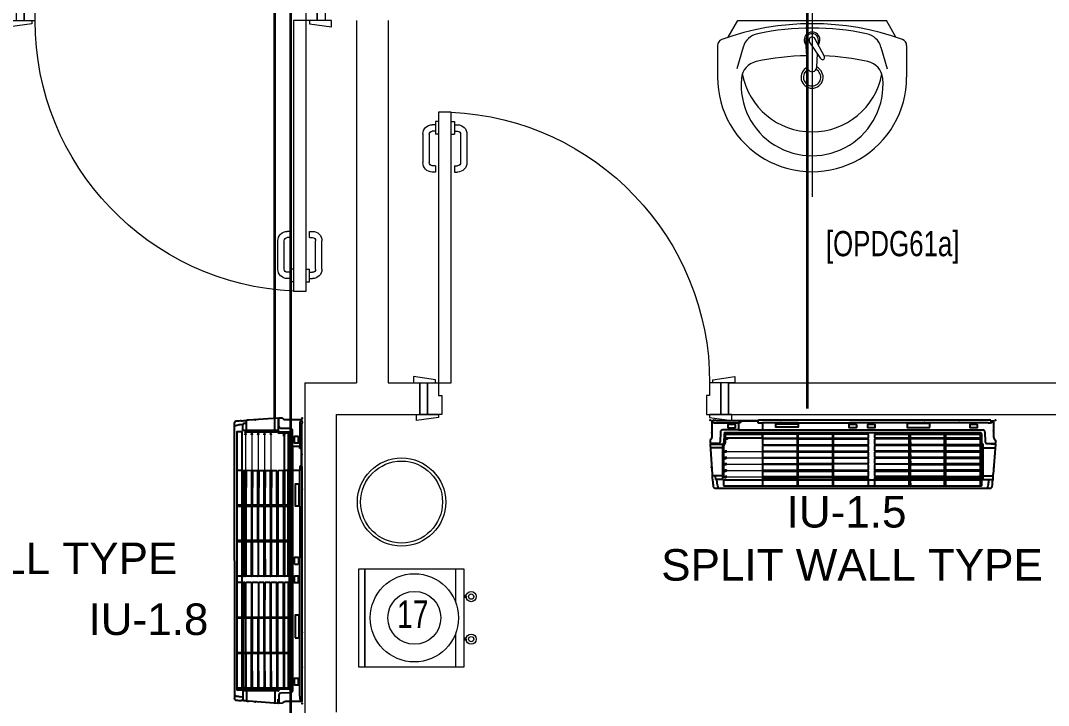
# Model space of a CAD drawing. Header units: millimetres. Extents: x -160614 to 59925, y -157025 to 0.
# Drawn here: x -134996 to -131735, y -101387 to -99213 of the extents above; entities that cross this region are included whole.
import ezdxf

# ---------------------------------------------------------------- set-up
doc = ezdxf.new("R2010")
doc.units = ezdxf.units.MM
doc.header["$LTSCALE"] = 8
for name, color, linetype, lineweight in [('72_EGR_BASE_TEXT', 9, 'Continuous', 5), ('72_EGR_EQP_TAG', 9, 'Continuous', 5), ('LOADING', 9, 'Continuous', 5), ('SANIT', 9, 'Continuous', 5), ('Walls', 9, 'Continuous', 5), ('Wooden Joinery', 9, 'Continuous', 5)]:
    doc.layers.add(name, color=color, linetype=linetype, lineweight=lineweight)
for name, color, linetype in [('A-Wall-cmu-patt', 9, 'Continuous'), ('DVM_INDOOR', 9, 'Continuous'), ('DVM_UNIT_BP', 9, 'Continuous'), ('DVM_UNIT_DP', 9, 'Continuous'), ('DVM_UNIT_LP', 9, 'Continuous'), ('REF', 42, 'Continuous')]:
    doc.layers.add(name, color=color, linetype=linetype)
doc.styles.add('ARIAL', font='arial.ttf')
doc.styles.add('X3G_ENTITY_257CF9', font='swisscl.ttf', dxfattribs={"height": 200})
doc.styles.add('X3G_ENTITY_257CFD', font='swisscl.ttf', dxfattribs={"height": 200})

# ---------------------------------------------------------------- blocks, each defined once
blk = doc.blocks.new('A$C72370EFE')
at = {"layer": 'Wooden Joinery'}
for p, q in [((-0.01, -0.03), (-0.01, -0.07)), ((0, -0.03), (-0.01, -0.03)), ((0.04, -0.03), (0.05, -0.03)), ((0.05, -0.03), (0.05, -0.07)), ((-0.01, -0.04), (-0.02, -0.04)), ((-0.01, -0.06), (-0.02, -0.06)), ((0.05, -0.04), (0.06, -0.04)), ((0.05, -0.06), (0.06, -0.06)), ((-0.05, -0.07), (-0.05, -0.16)), ((-0.03, -0.07), (-0.03, -0.16)), ((0, -0.07), (-0.01, -0.07)), ((0.04, -0.07), (0.05, -0.07)), ((0.07, -0.07), (0.07, -0.16)), ((0.09, -0.07), (0.09, -0.16)), ((-0.01, -0.17), (-0.02, -0.17)), ((-0.01, -0.19), (-0.02, -0.19)), ((-0.01, -0.17), (-0.01, -0.19)), ((0.05, -0.17), (0.06, -0.17)), ((0.05, -0.17), (0.05, -0.19)), ((0.05, -0.19), (0.06, -0.19))]:
    blk.add_line(p, q, dxfattribs=at)
for centre, radius, start, end in [((-0.02, -0.07), 0.03, 90, 180), ((-0.02, -0.07), 0.01, 90, 180), ((0.06, -0.07), 0.03, 0, 90), ((0.06, -0.07), 0.01, 0, 90), ((-0.02, -0.16), 0.03, 180, 270), ((-0.02, -0.16), 0.01, 180, 270), ((0.06, -0.16), 0.01, 270, 0), ((0.06, -0.16), 0.03, 270, 0)]:
    blk.add_arc(centre, radius, start, end, dxfattribs=at)
blk = doc.blocks.new('A$C5DAD61B4')
at = {"layer": 'Wooden Joinery'}
for points in [[(80, 959.1), (80, 969.1), (10, 979.1), (10, 959.1)], [(940, 959.1), (940, 969.1), (1010, 979.1), (1010, 959.1)], [(70, 859.1), (70, 849.1), (0, 839.1), (0, 859.1)], [(120, 859.1), (120, 0), (80, 0), (80, 859.1)], [(950, 859.1), (950, 849.1), (1020, 839.1), (1020, 859.1)]]:
    blk.add_lwpolyline(points, close=True, dxfattribs=at)
for points in [[(45, 859.1), (45, 959.1), (20, 959.1), (20, 859.1), (45, 859.1)], [(45, 859.1), (80, 859.1), (80, 899.1), (90, 899.1), (90, 959.1), (45, 959.1), (45, 859.1)], [(975, 859.1), (940, 859.1), (940, 899.1), (930, 899.1), (930, 959.1), (975, 959.1), (975, 859.1)], [(975, 859.1), (975, 959.1), (1000, 959.1), (1000, 859.1), (975, 859.1)]]:
    blk.add_lwpolyline(points, dxfattribs=at)
blk.add_arc((80, 859.1), 860, 272.666, 0, dxfattribs=at)
at = {"layer": 'Wooden Joinery', "xscale": 999.9999999998854, "yscale": 999.9999999998854, "zscale": 999.9999999998854, "rotation": 180}
blk.add_blockref('A$C72370EFE', (120, 0), dxfattribs=at)
blk = doc.blocks.new('lav-manta 60')
at = {"layer": 'SANIT'}
for p, q in [((0, 0.04), (0, -0.56)), ((-0.2658, -0.0529), (-0.2358, 0)), ((-0.2358, 0), (0.2358, 0)), ((0.2658, -0.0529), (0.2358, 0)), ((-0.015, -0.1473), (-0.0199, -0.064)), ((0.0389, -0.1142), (0.0087, -0.0575)), ((0.0191, -0.077), (0.0199, -0.064)), ((-0.3, -0.0789), (-0.3, -0.18)), ((-0.2185, -0.0841), (-0.2383, -0.1537)), ((0.0274, -0.121), (-0.0078, -0.0673)), ((0.2185, -0.0841), (0.2383, -0.1537)), ((0.3, -0.0789), (0.3, -0.18)), ((0.015, -0.1473), (0.0174, -0.1057))]:
    blk.add_line(p, q, dxfattribs=at)
for centre, radius, start, end in [((0, -0.8557), 0.8457, 70.1771, 109.8229), ((0, -0.8696), 0.8457, 78.1914, 101.8086), ((-0.28, -0.0789), 0.02, 109.8229, 180), ((-0.1608, -0.1006), 0.06, 101.8086, 164.0794), ((0, -0.0617), 0.025, 320.7474, 220.368), ((0, -0.0617), 0.02, 353.2671, 186.682), ((0, -0.0617), 0.00966, 25.4127, 215.9577), ((0.1608, -0.1006), 0.06, 15.9206, 78.1914), ((0.28, -0.0789), 0.02, 0, 70.1771), ((-0.1645, -0.189), 0.06, 102.0883, 174.8142), ((0, -0.9572), 0.8457, 91.1572, 102.0883), ((0, -0.9572), 0.8457, 88.5486, 88.844), ((0.0332, -0.1176), 0.00666, 210.6852, 30.6852), ((0, -0.9572), 0.8457, 77.9117, 87.4274), ((0.1645, -0.189), 0.06, 5.1858, 77.9117), ((0, -0.18), 0.035, 115.3106, 64.6894), ((0, -0.18), 0.0275, 117.1496, 62.8504), ((0, -0.1473), 0.015, 180, 0), ((0, -0.18), 0.3, 180, 0), ((0, -0.2039), 0.2252, 174.8142, 5.1858), ((0, -0.1282), 0.2252, 190.6097, 349.3903)]:
    blk.add_arc(centre, radius, start, end, dxfattribs=at)
blk = doc.blocks.new('WATER DISPENSER1')
at = {"layer": 'LOADING'}
for p, q in [((39.296, -0.3448), (39.1904, -0.3448)), ((39.5004, -0.3448), (39.3949, -0.3448))]:
    blk.add_line(p, q, dxfattribs=at)
blk.add_lwpolyline([(39.5004, -0.6333), (39.5004, -0.3183), (39.1904, -0.3183), (39.1904, -0.6333), (39.5004, -0.6333)], dxfattribs=at)
for points in [[(39.2749, -0.3183), (39.278, -0.3183), (39.278, -0.3118), (39.2749, -0.3118)], [(39.281, -0.3183), (39.278, -0.3183), (39.278, -0.3118), (39.281, -0.3118)], [(39.4098, -0.3183), (39.4129, -0.3183), (39.4129, -0.3118), (39.4098, -0.3118)], [(39.416, -0.3183), (39.4129, -0.3183), (39.4129, -0.3118), (39.416, -0.3118)], [(39.5004, -0.6333), (39.1904, -0.6333), (39.1904, -0.6529), (39.5004, -0.6529)]]:
    blk.add_lwpolyline(points, close=True, dxfattribs=at)
for centre, radius in [((39.278, -0.2956), 0.0161), ((39.278, -0.2956), 0.00834), ((39.4129, -0.2956), 0.0161), ((39.4129, -0.2956), 0.00834), ((39.3454, -0.4758), 0.14), ((39.3454, -0.4758), 0.084)]:
    blk.add_circle(centre, radius, dxfattribs=at)
blk = doc.blocks.new('WM00001-P')
at = {"layer": 'LOADING'}
for radius in [0.14, 0.13]:
    blk.add_circle((0, 0), radius, dxfattribs=at)
blk = doc.blocks.new('GF1')
at = {"layer": 'Walls', "color": 9}
for p, q in [((-133929.4, -99212.6), (-133929.4, -100362.6)), ((-133829.4, -99212.6), (-133829.4, -100362.6)), ((-134094, -100362.6), (-133929.4, -100362.6)), ((-134094, -100362.6), (-134094, -102171.4, 0)), ((-133829.4, -100362.6), (-133729.4, -100362.6)), ((-133729.4, -100362.6), (-133729.4, -100462.6)), ((-132749.4, -100362.6), (-130839.4, -100362.6)), ((-132749.4, -100362.6), (-132749.4, -100462.6)), ((-133994, -100462.6), (-133729.4, -100462.6)), ((-133994, -100462.6, 0), (-133994, -101407.9, 0)), ((-132749.4, -100462.6), (-130839.4, -100462.6))]:
    blk.add_line(p, q, dxfattribs=at)
at = {"layer": 'LOADING', "color": 9, "extrusion": (2.24019e-05, 2.24684e-18, -1), "xscale": -1000, "yscale": 1000, "zscale": 1000}
blk.add_blockref('WM00001-P', (133786.9, -100741, -3), dxfattribs=at)
at = {"layer": 'LOADING', "color": 9, "xscale": 1000, "yscale": 1000, "zscale": 1000, "rotation": 269.9999999999999}
blk.add_blockref('WATER DISPENSER1', (-133270.4, -61763.1, 0), dxfattribs=at)
at = {"layer": 'SANIT', "color": 9, "xscale": 1000.000000000223, "yscale": 1000.000000000223, "zscale": 1000.000000000223, "rotation": 359.9999995639858}
blk.add_blockref('lav-manta 60', (-132484.4, -99212.6), dxfattribs=at)
at = {"layer": 'Wooden Joinery', "color": 9, "xscale": -1}
blk.add_blockref('A$C5DAD61B4', (-134009.4, -100071.7), dxfattribs=at)
at = {"layer": 'Wooden Joinery', "color": 9, "xscale": -1, "rotation": 180}
blk.add_blockref('A$C5DAD61B4', (-133749.4, -99503.5), dxfattribs=at)
at = {"layer": '72_EGR_BASE_TEXT', "color": 9, "insert": (-132228.7, -99880.6), "char_height": 80, "attachment_point": 2, "style": 'X3G_ENTITY_257CF9'}
blk.add_mtext('[OPDG61a]', dxfattribs=at)
at = {"layer": '72_EGR_EQP_TAG', "color": 9, "insert": (-133751.3, -101052.9, 0), "char_height": 87.47, "attachment_point": 2, "style": 'X3G_ENTITY_257CFD'}
blk.add_mtext('17', dxfattribs=at)
blk = doc.blocks.new('mmmm')
at = {"layer": 'DVM_INDOOR', "color": 0}
for p, q in [((118.9199, -9.2661), (118.9184, -9.2661)), ((118.9184, -9.2661), (118.9184, -9.938)), ((118.9199, -9.2661), (118.9254, -9.266)), ((118.9258, -9.2739), (118.9256, -9.2679)), ((118.976, -9.253), (118.9859, -9.2529)), ((118.9859, -9.2529), (118.9859, -9.2549)), ((118.9859, -9.2549), (118.9879, -9.2548)), ((118.9859, -9.2775), (118.9859, -9.2549)), ((118.9859, -9.2648), (118.9879, -9.2648)), ((118.9879, -9.2529), (119.0741, -9.259)), ((118.9879, -9.2548), (118.9879, -9.2529)), ((118.9879, -9.2548), (118.9879, -9.2648)), ((118.9979, -9.2891), (118.9979, -9.2551)), ((119.0795, -9.289), (119.0797, -9.2602)), ((119.09, -9.2892), (119.0901, -9.2615)), ((119.115, -10.0634), (119.1149, -9.2675)), ((118.9258, -9.2739), (118.9258, -9.6742)), ((118.9464, -9.9264), (118.9464, -9.2895)), ((118.9527, -9.283), (118.9809, -9.2825)), ((118.9554, -9.2944), (118.9554, -10.0365)), ((118.9564, -9.2934), (118.9844, -9.2931)), ((118.9589, -9.3963), (118.9589, -9.2975)), ((118.9596, -9.2968), (118.9695, -9.2969)), ((118.9698, -9.2975), (118.9701, -9.3962)), ((118.9724, -9.3963), (118.9724, -9.2975)), ((118.9731, -9.2968), (118.9889, -9.2969)), ((118.9879, -9.2891), (119.09, -9.2892)), ((118.9892, -9.2891), (118.9895, -9.3961)), ((118.9893, -9.2923), (118.9925, -9.2923)), ((118.9919, -9.3963), (118.9919, -9.2975)), ((119.0073, -9.2923), (118.9924, -9.2923)), ((118.9926, -9.2968), (119.0073, -9.2969)), ((119.0077, -9.2975), (119.008, -9.3961)), ((119.008, -9.293), (119.0079, -9.2969)), ((119.0083, -9.301), (119.0098, -9.301)), ((119.0102, -9.293), (119.0102, -9.2961)), ((119.0102, -9.3963), (119.0102, -9.2975)), ((119.0255, -9.2923), (119.0107, -9.2923)), ((119.0109, -9.2968), (119.0256, -9.2969)), ((119.026, -9.2975), (119.0263, -9.3962)), ((119.0262, -9.293), (119.0262, -9.2969)), ((119.0265, -9.301), (119.0284, -9.301)), ((119.0287, -9.3963), (119.0287, -9.2975)), ((119.0288, -9.293), (119.0288, -9.2961)), ((119.0293, -9.2969), (119.0439, -9.2969)), ((119.044, -9.2923), (119.0294, -9.2923)), ((119.0445, -9.2975), (119.0446, -9.3962)), ((119.0446, -9.293), (119.0446, -9.2969)), ((119.045, -9.301), (119.0465, -9.301)), ((119.0469, -9.293), (119.0469, -9.2961)), ((119.047, -9.3963), (119.0471, -9.2971)), ((119.0624, -9.2923), (119.0474, -9.2923)), ((119.0476, -9.2968), (119.0621, -9.2968)), ((119.0628, -9.2975), (119.063, -9.3963)), ((119.0631, -9.293), (119.0631, -9.2969)), ((119.0634, -9.301), (119.065, -9.301)), ((119.0653, -9.293), (119.0653, -9.2961)), ((119.0657, -9.2975), (119.0654, -9.3962)), ((119.066, -9.2968), (119.0808, -9.2969)), ((119.0807, -9.2923), (119.0661, -9.2923)), ((119.0813, -9.3962), (119.0814, -9.2973)), ((119.0814, -9.293), (119.0814, -9.2969)), ((119.0817, -9.301), (119.0833, -9.301)), ((119.0836, -9.2975), (119.0834, -9.2993)), ((119.0838, -9.293), (119.0895, -9.293)), ((119.0838, -9.2961), (119.0838, -9.293)), ((119.0838, -9.2971), (119.0838, -9.2961)), ((119.0895, -9.2961), (119.0838, -9.2961)), ((119.0838, -9.3963), (119.0839, -9.297)), ((119.0843, -9.2968), (119.0886, -9.2968)), ((119.0894, -9.2975), (119.0894, -9.2892)), ((119.0894, -9.2975), (119.0895, -9.3962)), ((119.0925, -9.2969), (119.1069, -9.2969)), ((119.1145, -9.2751), (119.1107, -9.2751)), ((118.9589, -9.4983), (118.9589, -9.4003)), ((118.9596, -9.3969), (118.9694, -9.3969)), ((118.9694, -9.3998), (118.9596, -9.3998)), ((118.9701, -9.4005), (118.9701, -9.4982)), ((118.9724, -9.4005), (118.9724, -9.4982)), ((118.9731, -9.3969), (118.9888, -9.3968)), ((118.9888, -9.3997), (118.9731, -9.3998)), ((118.9895, -9.4003), (118.9895, -9.4982)), ((118.9919, -9.4005), (118.9919, -9.4982)), ((118.9926, -9.3969), (119.0073, -9.3968)), ((119.0073, -9.3997), (118.9926, -9.3998)), ((119.008, -9.4003), (119.008, -9.4982)), ((119.0102, -9.4005), (119.0103, -9.4982)), ((119.0109, -9.3969), (119.0256, -9.3968)), ((119.0256, -9.3997), (119.0109, -9.3998)), ((119.0263, -9.4003), (119.0263, -9.4982)), ((119.0287, -9.4005), (119.0287, -9.4982)), ((119.0294, -9.3969), (119.0439, -9.3968)), ((119.0439, -9.3997), (119.0294, -9.3998)), ((119.0446, -9.4983), (119.0446, -9.4003)), ((119.047, -9.4982), (119.047, -9.4005)), ((119.0477, -9.3969), (119.0623, -9.3969)), ((119.0623, -9.3998), (119.0477, -9.3998)), ((119.063, -9.4984), (119.063, -9.4004)), ((119.0654, -9.4005), (119.0654, -9.4982)), ((119.0661, -9.3969), (119.0807, -9.3968)), ((119.0807, -9.3997), (119.0661, -9.3998)), ((119.0814, -9.4003), (119.0813, -9.4983)), ((119.0837, -9.4982), (119.0838, -9.4005)), ((119.0845, -9.3969), (119.0888, -9.3969)), ((119.0888, -9.3998), (119.0845, -9.3998)), ((119.0895, -9.4004), (119.0894, -9.4983)), ((119.093, -9.3969), (119.1074, -9.3968)), ((119.1074, -9.3997), (119.093, -9.3998)), ((118.9589, -9.6014), (118.9589, -9.5025)), ((118.9596, -9.4989), (118.9694, -9.4989)), ((118.9694, -9.5018), (118.9596, -9.5018)), ((118.9701, -9.5025), (118.9701, -9.6015)), ((118.9724, -9.5025), (118.9724, -9.6014)), ((118.9731, -9.4989), (118.9888, -9.4988)), ((118.9888, -9.5017), (118.9731, -9.5018)), ((118.9895, -9.5023), (118.9896, -9.6014)), ((118.9919, -9.5025), (118.9919, -9.6014)), ((118.9926, -9.4989), (119.0073, -9.4988)), ((119.0073, -9.5017), (118.9926, -9.5018)), ((119.008, -9.5023), (119.008, -9.6014)), ((119.0102, -9.5025), (119.0103, -9.6014)), ((119.0109, -9.4989), (119.0256, -9.4988)), ((119.0256, -9.5017), (119.0109, -9.5018)), ((119.0263, -9.5023), (119.0262, -9.6014)), ((119.0287, -9.5025), (119.0288, -9.6014)), ((119.0294, -9.4989), (119.0439, -9.4988)), ((119.0439, -9.5017), (119.0294, -9.5018)), ((119.0447, -9.6014), (119.0446, -9.5023)), ((119.0477, -9.4989), (119.0623, -9.4989)), ((119.0622, -9.5017), (119.0478, -9.5018)), ((119.0629, -9.5023), (119.0629, -9.6013)), ((119.0654, -9.6014), (119.0654, -9.5025)), ((119.0661, -9.4989), (119.0806, -9.4989)), ((119.0806, -9.5017), (119.0661, -9.5018)), ((119.0813, -9.5023), (119.0813, -9.6015)), ((119.0837, -9.5024), (119.0838, -9.6015)), ((119.0844, -9.4988), (119.0887, -9.4988)), ((119.0887, -9.5017), (119.0844, -9.5017)), ((119.0894, -9.5023), (119.0894, -9.6013)), ((119.093, -9.4989), (119.1074, -9.4988)), ((119.1077, -9.5019), (119.093, -9.5018)), ((118.9589, -9.6214), (118.9589, -9.7204)), ((118.9596, -9.602), (118.9694, -9.602)), ((118.9596, -9.6208), (118.9694, -9.6208)), ((118.9701, -9.7204), (118.9701, -9.6214)), ((118.9701, -9.7204), (118.9701, -9.6214)), ((118.9724, -9.7204), (118.9724, -9.6215)), ((118.9731, -9.6021), (118.9888, -9.602)), ((118.9731, -9.6208), (118.9888, -9.6208)), ((118.9895, -9.7206), (118.9896, -9.6215)), ((118.9919, -9.7204), (118.9919, -9.6215)), ((118.9926, -9.6021), (119.0073, -9.602)), ((118.9926, -9.6208), (119.0073, -9.6209)), ((119.008, -9.7205), (119.008, -9.6214)), ((119.0102, -9.7204), (119.0103, -9.6215)), ((119.011, -9.602), (119.0255, -9.602)), ((119.011, -9.6208), (119.0255, -9.6209)), ((119.0263, -9.7205), (119.0262, -9.6215)), ((119.0288, -9.6214), (119.0287, -9.7204)), ((119.0295, -9.6021), (119.044, -9.602)), ((119.0295, -9.6208), (119.044, -9.6208)), ((119.0447, -9.6214), (119.0446, -9.7205)), ((119.0478, -9.6021), (119.0623, -9.6021)), ((119.0478, -9.6207), (119.0623, -9.6208)), ((119.0629, -9.7205), (119.0629, -9.6215)), ((119.0654, -9.6214), (119.0654, -9.7203)), ((119.0661, -9.6021), (119.0807, -9.602)), ((119.0661, -9.6208), (119.0807, -9.6208)), ((119.0813, -9.7205), (119.0813, -9.6214)), ((119.0837, -9.7204), (119.0838, -9.6214)), ((119.0845, -9.6021), (119.0887, -9.6021)), ((119.0845, -9.6208), (119.0887, -9.6208)), ((119.0894, -9.7205), (119.0894, -9.6215)), ((119.0929, -9.6023), (119.1074, -9.6022)), ((119.0929, -9.6206), (119.1074, -9.6206)), ((118.9258, -9.8224), (118.9258, -9.6742)), ((118.9589, -9.7246), (118.9589, -9.8225)), ((118.9694, -9.7211), (118.9596, -9.7211)), ((118.9596, -9.7239), (118.9694, -9.7239)), ((118.9701, -9.8224), (118.9701, -9.7246)), ((118.9701, -9.8224), (118.9701, -9.7246)), ((118.9724, -9.8224), (118.9724, -9.7246)), ((118.9888, -9.7211), (118.9731, -9.7211)), ((118.9731, -9.7239), (118.9888, -9.724)), ((118.9895, -9.8226), (118.9895, -9.7247)), ((118.9919, -9.8224), (118.9919, -9.7246)), ((119.0073, -9.7211), (118.9926, -9.7211)), ((118.9926, -9.7239), (119.0073, -9.724)), ((119.008, -9.8225), (119.008, -9.7246)), ((119.0102, -9.8224), (119.0103, -9.7246)), ((119.0256, -9.7211), (119.0109, -9.7211)), ((119.0109, -9.7239), (119.0256, -9.724)), ((119.0263, -9.8225), (119.0263, -9.7246)), ((119.0287, -9.7246), (119.0287, -9.8224)), ((119.0439, -9.7211), (119.0294, -9.7211)), ((119.0294, -9.7239), (119.0439, -9.724)), ((119.0446, -9.7245), (119.0446, -9.8225)), ((119.047, -9.7246), (119.047, -9.8224)), ((119.0477, -9.7239), (119.0623, -9.7239)), ((119.0622, -9.7211), (119.0478, -9.7211)), ((119.063, -9.7245), (119.063, -9.8224)), ((119.0654, -9.8224), (119.0654, -9.7246)), ((119.0806, -9.7211), (119.0661, -9.721)), ((119.0661, -9.7239), (119.0806, -9.724)), ((119.0814, -9.8225), (119.0813, -9.7245)), ((119.0837, -9.7246), (119.0838, -9.8224)), ((119.0887, -9.7211), (119.0844, -9.7211)), ((119.0844, -9.724), (119.0887, -9.724)), ((119.0895, -9.8224), (119.0894, -9.7246)), ((119.1077, -9.721), (119.093, -9.7211)), ((119.093, -9.7239), (119.1074, -9.724)), ((118.9184, -9.7858), (118.9184, -9.9307)), ((118.9258, -9.8224), (118.9258, -9.9264)), ((118.9589, -9.8266), (118.9589, -9.9253)), ((118.9694, -9.8231), (118.9596, -9.8231)), ((118.9596, -9.8259), (118.9694, -9.8259)), ((118.9698, -9.9253), (118.9701, -9.8266)), ((118.9698, -9.9253), (118.9701, -9.8266)), ((118.9724, -9.8266), (118.9724, -9.9253)), ((118.9888, -9.8231), (118.9731, -9.8231)), ((118.9731, -9.8259), (118.9888, -9.826)), ((118.9893, -9.9251), (118.9895, -9.8267)), ((118.9919, -9.8266), (118.992, -9.9251)), ((119.0073, -9.8231), (118.9926, -9.8231)), ((118.9926, -9.8259), (119.0073, -9.826)), ((119.0078, -9.9252), (119.008, -9.8267)), ((119.0102, -9.8266), (119.0104, -9.9251)), ((119.0256, -9.8231), (119.0109, -9.8231)), ((119.0109, -9.8259), (119.0256, -9.826)), ((119.026, -9.9251), (119.0263, -9.8266)), ((119.0287, -9.8266), (119.0288, -9.9251)), ((119.0439, -9.8232), (119.0294, -9.8231)), ((119.0294, -9.8259), (119.0439, -9.826)), ((119.0445, -9.9251), (119.0446, -9.8266)), ((119.047, -9.8266), (119.0472, -9.9251)), ((119.0623, -9.823), (119.0477, -9.8231)), ((119.0477, -9.8259), (119.0623, -9.8259)), ((119.0628, -9.9252), (119.063, -9.8266)), ((119.0657, -9.9253), (119.0654, -9.8266)), ((119.0807, -9.8232), (119.0661, -9.8231)), ((119.0661, -9.8259), (119.0807, -9.8261)), ((119.0812, -9.9251), (119.0813, -9.8266)), ((119.0839, -9.9251), (119.0838, -9.8265)), ((119.0888, -9.8231), (119.0845, -9.8231)), ((119.0845, -9.8259), (119.0888, -9.826)), ((119.0894, -9.9252), (119.0895, -9.8266)), ((119.1074, -9.8232), (119.093, -9.8231)), ((119.093, -9.8259), (119.1074, -9.826)), ((118.9589, -10.0333), (118.9589, -9.9253)), ((118.9184, -9.938), (118.9209, -9.9396)), ((118.9199, -9.9389), (118.9199, -10.0614)), ((118.9209, -9.9394), (118.9256, -9.9393)), ((118.9209, -9.9394), (118.9209, -9.9899)), ((118.9256, -9.9393), (118.9256, -9.9264)), ((118.9256, -9.9264), (118.9464, -9.9264)), ((118.9464, -9.9955), (118.9464, -9.9264)), ((118.9589, -9.9267), (118.9702, -9.9267)), ((118.9596, -9.926), (118.9695, -9.9259)), ((118.9702, -9.9267), (118.9702, -10.0334)), ((118.9731, -9.9262), (118.9886, -9.9258)), ((118.9927, -9.9258), (119.0075, -9.9258)), ((119.0111, -9.9258), (119.0253, -9.9258)), ((119.0296, -9.9258), (119.0437, -9.9258)), ((119.0478, -9.9258), (119.0621, -9.9258)), ((119.0664, -9.9258), (119.0805, -9.926)), ((119.0846, -9.9258), (119.0887, -9.9258)), ((119.0925, -9.9259), (119.1069, -9.9259)), ((118.9209, -9.9899), (118.9256, -9.99)), ((118.9256, -9.99), (118.9256, -9.9954)), ((118.9256, -9.9954), (118.9464, -9.9955)), ((118.9258, -10.0638), (118.9258, -9.9954)), ((118.9464, -9.9955), (118.9464, -10.0413)), ((118.9564, -10.0375), (118.9844, -10.0377)), ((118.9596, -10.034), (118.9695, -10.0341)), ((118.9695, -10.0341), (118.9731, -10.0341)), ((118.9702, -10.0341), (118.9701, -10.0295)), ((118.9705, -10.0254), (118.9722, -10.0254)), ((118.9724, -10.0341), (118.9724, -10.0303)), ((118.9731, -10.0341), (118.9844, -10.0342)), ((118.9879, -10.0418), (119.09, -10.0416)), ((118.9879, -10.0533), (118.9879, -10.0418)), ((118.9893, -10.0384), (118.9925, -10.0384)), ((119.0073, -10.0384), (118.9924, -10.0384)), ((118.9979, -10.0418), (118.9979, -10.0758)), ((119.0073, -10.0385), (119.0109, -10.0385)), ((119.008, -10.0377), (119.0079, -10.0339)), ((119.0083, -10.0297), (119.0098, -10.0297)), ((119.0102, -10.0377), (119.0102, -10.0347)), ((119.0255, -10.0384), (119.0107, -10.0384)), ((119.0262, -10.0377), (119.0262, -10.0339)), ((119.0265, -10.0297), (119.0284, -10.0297)), ((119.0288, -10.0377), (119.0288, -10.0347)), ((119.044, -10.0384), (119.0294, -10.0384)), ((119.0446, -10.0377), (119.0446, -10.0339)), ((119.045, -10.0297), (119.0465, -10.0297)), ((119.0469, -10.0377), (119.0469, -10.0347)), ((119.0624, -10.0384), (119.0474, -10.0384)), ((119.0631, -10.0377), (119.0631, -10.0339)), ((119.0634, -10.0297), (119.065, -10.0297)), ((119.0653, -10.0377), (119.0653, -10.0347)), ((119.0807, -10.0384), (119.0661, -10.0384)), ((119.0795, -10.0418), (119.0795, -10.0667)), ((119.0814, -10.0377), (119.0814, -10.0339)), ((119.0817, -10.0297), (119.0833, -10.0297)), ((119.0836, -10.0377), (119.0836, -10.0347)), ((119.09, -10.0416), (119.09, -10.0596)), ((118.9184, -10.0667), (118.9184, -10.0642)), ((118.9209, -10.0704), (118.9192, -10.0688)), ((118.9212, -10.0704), (118.9212, -10.0729)), ((118.9527, -10.0478), (118.9809, -10.0483)), ((118.9859, -10.0533), (118.9859, -10.0765)), ((118.9879, -10.076), (118.9879, -10.0533)), ((118.9879, -10.0779), (119.0741, -10.0719)), ((119.0795, -10.0626), (119.0896, -10.062)), ((119.0795, -10.0667), (119.0797, -10.0707)), ((119.0896, -10.062), (119.09, -10.0596)), ((119.09, -10.0596), (119.0972, -10.0587)), ((119.1107, -10.0558), (119.1145, -10.0557)), ((118.976, -10.0778), (118.9859, -10.0779)), ((118.9859, -10.076), (118.9879, -10.076)), ((118.9859, -10.0779), (118.9859, -10.076)), ((118.9879, -10.076), (118.9879, -10.0779))]:
    blk.add_line(p, q, dxfattribs=at)
at = {"layer": 'DVM_INDOOR', "color": 0, "lineweight": 0}
for p, q in [((119.0091, -10.0297), (119.0091, -9.9253)), ((119.0275, -10.0297), (119.0275, -9.9253)), ((119.0458, -10.0297), (119.0458, -9.9253)), ((119.0642, -10.0297), (119.0642, -9.9253)), ((119.0825, -10.0297), (119.0825, -9.9253))]:
    blk.add_line(p, q, dxfattribs=at)
at = {"layer": 'DVM_INDOOR', "color": 0}
for points in [[(118.9199, -9.2661), (118.9199, -9.2579), (118.9672, -9.2579, 0.126177), (118.972, -9.2567, 0.12288), (118.9756, -9.2534, -0.148162), (118.976, -9.253, 0.963175)], [(119.0922, -9.2933), (119.0922, -10.0375, 0.416565), (119.0933, -10.0386), (119.107, -10.0386, 0.414175), (119.1081, -10.0375), (119.1081, -9.2933, 0.414221), (119.107, -9.2923), (119.0933, -9.2923, 0.410074), (119.0922, -9.2933, 0.410074)], [(118.9301, -9.3246), (118.9301, -9.3064, -0.402614), (118.9312, -9.3052), (118.9397, -9.3052, -0.444927), (118.9409, -9.3064), (118.9409, -9.3246, -0.414234), (118.9397, -9.3257), (118.9312, -9.3257, -0.442551), (118.9301, -9.3246)], [(118.9301, -9.6205), (118.9301, -9.6023, -0.402614), (118.9312, -9.6012), (118.9397, -9.6012, -0.444927), (118.9409, -9.6023), (118.9409, -9.6205, -0.414234), (118.9397, -9.6217), (118.9312, -9.6217, -0.442551), (118.9301, -9.6205)], [(118.9299, -9.6744), (118.9299, -9.6565, -0.414214), (118.9314, -9.6549), (118.9393, -9.6549, -0.414209), (118.9409, -9.6565), (118.9409, -9.6744, -0.414214), (118.9393, -9.6759), (118.9314, -9.6759, -0.414219), (118.9299, -9.6744, 0.000008)], [(118.9303, -10.0245), (118.9303, -10.0063, -0.402614), (118.9314, -10.0052), (118.9399, -10.0052, -0.444927), (118.9411, -10.0063), (118.9411, -10.0245, -0.414234), (118.9399, -10.0257), (118.9314, -10.0257, -0.442551), (118.9303, -10.0245)], [(118.9199, -10.0694), (118.9199, -10.0729), (118.9672, -10.0729, -0.126177), (118.972, -10.0741, -0.12288), (118.9756, -10.0775, 0.141469), (118.976, -10.0778)]]:
    blk.add_lwpolyline(points, format="xyb", dxfattribs=at)
for points in [[(118.9394, -9.4424), (118.9279, -9.4424), (118.9279, -9.5084), (118.9394, -9.5084), (118.9394, -9.4424)], [(118.9294, -9.8234), (118.9384, -9.8234), (118.9384, -9.8875), (118.9288, -9.8875), (118.9288, -9.8234), (118.9294, -9.8234)]]:
    blk.add_lwpolyline(points, dxfattribs=at)
for centre, radius, start, end in [((118.9205, -9.2649), 0.00455, 45.592, 97.4615), ((118.9171, -9.2669), 0.00836, 6.8563, 39.8032), ((118.9129, -9.2679), 0.0127, 359.9693, 8.9907), ((119.0737, -9.2806), 0.0216, 73.7089, 88.9315), ((119.168, -8.14), 1.1233, 265.4925, 266.2639), ((119.0697, -9.4707), 0.2004, 82.0967, 84.2913), ((119.082, -9.5193), 0.2587, 83.9088, 87.1481), ((119.1094, -9.2677), 0.00561, 2.2363, 89.2683), ((118.9529, -9.2895), 0.0065, 91, 180), ((118.9564, -9.2944), 0.001, 90.4983, 180.0001), ((118.9596, -9.2975), 0.00069, 89.1505, 180.3497), ((118.9691, -9.2976), 0.00071, 0.7783, 60.0916), ((118.9731, -9.2975), 0.00069, 89.1505, 180.3497), ((118.9809, -9.2775), 0.005, 270.9997, 0.0003), ((118.9843, -9.2916), 0.00153, 270.9361, 8.4075), ((118.9879, -9.2911), 0.00202, 90.261, 186.5127), ((118.9885, -9.2975), 0.00071, 0.7783, 60.0916), ((118.9926, -9.2975), 0.00069, 89.1505, 180.3497), ((119.0073, -9.293), 0.00069, 359.1823, 89.6277), ((119.007, -9.2975), 0.00071, 0.7783, 60.0916), ((119.0427, -9.2948), 0.0348, 183.3813, 187.2101), ((119.005, -9.3001), 0.0033, 358.4879, 15.9436), ((119.0335, -9.3), 0.0253, 180.2932, 182.236), ((119.0203, -9.3008), 0.0105, 171.697, 181.0717), ((118.9994, -9.2969), 0.0108, 347.004, 4.1898), ((119.0109, -9.293), 0.000701, 103.0528, 180.0438), ((119.0109, -9.2975), 0.00069, 89.1505, 180.3497), ((119.0255, -9.293), 0.00069, 359.1823, 89.6277), ((119.0253, -9.2975), 0.00071, 0.7783, 60.0916), ((119.0252, -9.2975), 0.00071, 0.7783, 60.0916), ((119.061, -9.2948), 0.0348, 183.3813, 187.2101), ((119.0232, -9.3001), 0.0033, 358.4879, 15.9436), ((119.0518, -9.3), 0.0253, 180.2932, 182.236), ((119.0389, -9.3008), 0.0105, 171.697, 181.0717), ((119.018, -9.2969), 0.0108, 347.004, 4.1898), ((119.0295, -9.293), 0.000701, 103.0528, 180.0438), ((119.0295, -9.2975), 0.00069, 89.1505, 180.3497), ((119.0439, -9.2975), 0.000596, 357.8507, 94.9045), ((119.0439, -9.293), 0.00069, 359.1823, 89.6277), ((119.0794, -9.2948), 0.0348, 183.3813, 187.2101), ((119.0417, -9.3001), 0.0033, 358.4879, 15.9436), ((119.0702, -9.3), 0.0253, 180.2932, 182.236), ((119.057, -9.3008), 0.0105, 171.697, 181.0717), ((119.0361, -9.2969), 0.0108, 347.004, 4.1898), ((119.0476, -9.293), 0.000701, 103.0528, 180.0438), ((119.0476, -9.2975), 0.00069, 89.1505, 180.3497), ((119.0621, -9.2975), 0.000694, 359.4649, 88.8459), ((119.0624, -9.2975), 0.000596, 357.8507, 94.9045), ((119.0624, -9.293), 0.00069, 359.1823, 89.6277), ((119.0978, -9.2948), 0.0348, 183.3813, 187.2101), ((119.0601, -9.3001), 0.0033, 358.4879, 15.9436), ((119.0887, -9.3), 0.0253, 180.2932, 182.236), ((119.0754, -9.3008), 0.0105, 171.697, 181.0717), ((119.0546, -9.2969), 0.0108, 347.004, 4.1898), ((119.066, -9.293), 0.000701, 103.0528, 180.0438), ((119.066, -9.2975), 0.00069, 89.1505, 180.3497), ((119.0663, -9.2975), 0.000621, 79.5705, 188.1736), ((119.0807, -9.293), 0.00069, 359.1823, 89.6277), ((119.0808, -9.2975), 0.000596, 357.8507, 94.9045), ((119.1161, -9.2948), 0.0348, 183.3813, 187.2101), ((119.0784, -9.3001), 0.0033, 358.4879, 15.9436), ((119.107, -9.3), 0.0253, 180.2932, 182.236), ((119.0937, -9.3008), 0.0105, 171.697, 181.0717), ((119.0843, -9.2975), 0.00069, 89.1505, 180.3497), ((119.0887, -9.2975), 0.000669, 356.355, 100.698), ((119.0926, -9.2973), 0.000346, 93.4268, 172.5174), ((119.0894, -9.3405), 0.0688, 71.9785, 83.5049), ((119.107, -9.2978), 0.000875, 349.6348, 100.4326), ((118.9596, -9.3962), 0.0007, 185.5752, 270.0175), ((118.9596, -9.4005), 0.0007, 89.9616, 179.9565), ((118.9694, -9.3962), 0.000701, 270.4471, 350.0993), ((118.9694, -9.4005), 0.0007, 5.6771, 86.5518), ((118.9731, -9.3962), 0.0007, 185.5752, 270.0175), ((118.9731, -9.4005), 0.0007, 89.9616, 179.9565), ((118.9888, -9.3961), 0.000701, 270.4471, 350.0993), ((118.9888, -9.4004), 0.0007, 5.6771, 86.5518), ((118.9926, -9.3962), 0.0007, 185.5752, 270.0175), ((118.9926, -9.4005), 0.0007, 89.9616, 179.9565), ((119.0073, -9.3961), 0.000701, 270.4471, 350.0993), ((119.0073, -9.4004), 0.0007, 5.6771, 86.5518), ((119.0109, -9.3962), 0.0007, 185.5752, 270.0175), ((119.0109, -9.4005), 0.0007, 89.9616, 179.9565), ((119.0256, -9.3961), 0.000701, 270.4471, 350.0993), ((119.0256, -9.4004), 0.0007, 5.6771, 86.5518), ((119.0294, -9.3962), 0.0007, 185.5752, 270.0175), ((119.0294, -9.4005), 0.0007, 89.9616, 179.9565), ((119.0439, -9.3961), 0.000701, 270.4471, 350.0993), ((119.0439, -9.4004), 0.0007, 5.6771, 86.5518), ((119.0477, -9.3962), 0.0007, 185.5752, 270.0175), ((119.0477, -9.4005), 0.0007, 89.9616, 179.9565), ((119.0623, -9.3962), 0.000702, 270.4596, 355.78), ((119.0623, -9.4005), 0.0007, 5.6771, 86.5518), ((119.0661, -9.3962), 0.0007, 185.5752, 270.0175), ((119.0661, -9.4005), 0.0007, 89.9616, 179.9565), ((119.0807, -9.3961), 0.000701, 270.4471, 350.0993), ((119.0807, -9.4004), 0.0007, 5.6771, 86.5518), ((119.0845, -9.3962), 0.0007, 185.5752, 270.0175), ((119.0845, -9.4005), 0.0007, 89.9616, 179.9565), ((119.0888, -9.3962), 0.000701, 270.4471, 350.0993), ((119.0888, -9.4005), 0.0007, 5.6771, 86.5518), ((119.093, -9.3961), 0.000782, 194.2991, 276.1126), ((119.0929, -9.4005), 0.0007, 78.96, 187.6274), ((119.1074, -9.3961), 0.000701, 270.4471, 350.0993), ((119.1074, -9.4004), 0.0007, 5.6771, 86.5518), ((118.9596, -9.4982), 0.0007, 185.5752, 270.0175), ((118.9596, -9.5025), 0.0007, 89.9616, 179.9565), ((118.9694, -9.4982), 0.000701, 270.4471, 350.0993), ((118.9694, -9.5025), 0.0007, 5.6771, 86.5518), ((118.9731, -9.4982), 0.0007, 185.5752, 270.0175), ((118.9731, -9.5025), 0.0007, 89.9616, 179.9565), ((118.9888, -9.4981), 0.000701, 270.4471, 350.0993), ((118.9888, -9.5024), 0.0007, 5.6771, 86.5518), ((118.9925, -9.4983), 0.000619, 174.0491, 272.9554), ((118.9926, -9.5025), 0.0007, 89.9616, 179.9565), ((119.0073, -9.4981), 0.000701, 270.4471, 350.0993), ((119.0073, -9.5024), 0.0007, 5.6771, 86.5518), ((119.0109, -9.5025), 0.0007, 89.9616, 179.9565), ((119.0109, -9.4983), 0.000619, 174.0491, 272.9554), ((119.0256, -9.4981), 0.000701, 270.4471, 350.0993), ((119.0256, -9.5024), 0.0007, 5.6771, 86.5518), ((119.0293, -9.4983), 0.000619, 174.0491, 272.9554), ((119.0294, -9.5025), 0.0007, 89.9616, 179.9565), ((119.0439, -9.4981), 0.000701, 270.4471, 350.0993), ((119.0439, -9.5024), 0.0007, 5.6771, 86.5518), ((119.0476, -9.4983), 0.000619, 174.0491, 272.9554), ((119.0478, -9.5025), 0.0007, 89.9616, 179.9565), ((119.0622, -9.5024), 0.0007, 5.6771, 86.5518), ((119.0623, -9.4982), 0.000701, 270.4471, 350.0993), ((119.0661, -9.4983), 0.000619, 174.0491, 272.9554), ((119.0661, -9.5025), 0.0007, 89.9616, 179.9565), ((119.0806, -9.4982), 0.000701, 270.4471, 350.0993), ((119.0806, -9.5024), 0.0007, 5.6771, 86.5518), ((119.0844, -9.4981), 0.0007, 185.5752, 270.0175), ((119.0844, -9.5024), 0.0007, 89.9616, 179.9565), ((119.0887, -9.4981), 0.000701, 270.4471, 350.0993), ((119.0887, -9.5024), 0.0007, 5.6771, 86.5518), ((119.093, -9.4981), 0.000782, 194.2991, 276.1126), ((119.0929, -9.5025), 0.0007, 78.96, 187.6274), ((118.9596, -9.6013), 0.0007, 185.5752, 270.0175), ((118.9596, -9.6215), 0.0007, 89.9825, 174.4248), ((118.9694, -9.6013), 0.000701, 270.4471, 350.0993), ((118.9694, -9.6215), 0.000701, 9.9007, 89.5529), ((118.9694, -9.6215), 0.000701, 9.9007, 89.5529), ((118.9731, -9.6014), 0.0007, 185.5752, 270.0175), ((118.9731, -9.6215), 0.0007, 89.9825, 174.4248), ((118.9888, -9.6013), 0.000701, 270.4471, 350.0993), ((118.9888, -9.6215), 0.000701, 9.9007, 89.5529), ((118.9926, -9.6014), 0.0007, 185.5752, 270.0175), ((118.9926, -9.6215), 0.0007, 89.9825, 174.4248), ((119.0073, -9.6013), 0.000701, 270.4471, 350.0993), ((119.0073, -9.6216), 0.000701, 9.9007, 89.5529), ((119.011, -9.6013), 0.0007, 185.5752, 270.0175), ((119.011, -9.6215), 0.0007, 89.9825, 174.4248), ((119.0255, -9.6013), 0.000701, 270.4471, 350.0993), ((119.0255, -9.6216), 0.000701, 9.9007, 89.5529), ((119.0295, -9.6014), 0.0007, 185.5752, 270.0175), ((119.0295, -9.6215), 0.0007, 89.9825, 174.4248), ((119.044, -9.6013), 0.000701, 270.4471, 350.0993), ((119.044, -9.6215), 0.000701, 9.9007, 89.5529), ((119.0478, -9.6014), 0.0007, 185.5752, 270.0175), ((119.0478, -9.6214), 0.0007, 89.9825, 174.4248), ((119.0623, -9.6014), 0.000701, 270.4471, 350.0993), ((119.0623, -9.6215), 0.000701, 9.9007, 89.5529), ((119.0661, -9.6014), 0.0007, 185.5752, 270.0175), ((119.0661, -9.6215), 0.0007, 89.9825, 174.4248), ((119.0807, -9.6014), 0.000657, 269.0568, 351.3167), ((119.0807, -9.6215), 0.000657, 8.6833, 90.9432), ((119.0845, -9.6014), 0.0007, 185.5752, 270.0175), ((119.0845, -9.6215), 0.0007, 89.9825, 174.4248), ((119.0885, -9.6012), 0.000912, 284.0068, 353.5205), ((119.0885, -9.6216), 0.000912, 6.4795, 75.9932), ((119.0929, -9.6016), 0.0007, 185.5752, 270.0175), ((119.0929, -9.6213), 0.0007, 89.9825, 174.4248), ((118.9596, -9.7204), 0.0007, 180.0435, 270.0384), ((118.9596, -9.7246), 0.0007, 89.9825, 174.4248), ((118.9694, -9.7246), 0.000701, 9.9007, 89.5529), ((118.9694, -9.7246), 0.000701, 9.9007, 89.5529), ((118.9694, -9.7204), 0.0007, 273.4482, 354.3229), ((118.9694, -9.7204), 0.0007, 273.4482, 354.3229), ((118.9731, -9.7204), 0.0007, 180.0435, 270.0384), ((118.9731, -9.7246), 0.0007, 89.9825, 174.4248), ((118.9888, -9.7247), 0.000701, 9.9007, 89.5529), ((118.9888, -9.7204), 0.0007, 273.4482, 354.3229), ((118.9926, -9.7204), 0.0007, 180.0435, 270.0384), ((118.9925, -9.7246), 0.000619, 87.0446, 185.9509), ((119.0073, -9.7204), 0.0007, 273.4482, 354.3229), ((119.0073, -9.7247), 0.000701, 9.9007, 89.5529), ((119.0109, -9.7204), 0.0007, 180.0435, 270.0384), ((119.0109, -9.7246), 0.000619, 87.0446, 185.9509), ((119.0256, -9.7247), 0.000701, 9.9007, 89.5529), ((119.0256, -9.7204), 0.0007, 273.4482, 354.3229), ((119.0294, -9.7204), 0.0007, 180.0435, 270.0384), ((119.0293, -9.7246), 0.000619, 87.0446, 185.9509), ((119.0439, -9.7204), 0.0007, 273.4482, 354.3229), ((119.0439, -9.7247), 0.000701, 9.9007, 89.5529), ((119.0476, -9.7246), 0.000619, 87.0446, 185.9509), ((119.0478, -9.7204), 0.0007, 180.0435, 270.0384), ((119.0622, -9.7204), 0.0007, 273.4482, 354.3229), ((119.0623, -9.7246), 0.000701, 9.9007, 89.5529), ((119.0661, -9.7203), 0.0007, 180.0435, 270.0384), ((119.0661, -9.7245), 0.000619, 87.0446, 185.9509), ((119.0806, -9.7247), 0.000701, 9.9007, 89.5529), ((119.0806, -9.7204), 0.0007, 273.4482, 354.3229), ((119.0844, -9.7204), 0.0007, 180.0435, 270.0384), ((119.0844, -9.7247), 0.0007, 89.9825, 174.4248), ((119.0887, -9.7204), 0.0007, 273.4482, 354.3229), ((119.0887, -9.7247), 0.000701, 9.9007, 89.5529), ((119.0929, -9.7204), 0.0007, 172.3726, 281.04), ((119.093, -9.7247), 0.000782, 83.8874, 165.7009), ((118.9596, -9.8224), 0.0007, 180.0435, 270.0384), ((118.9596, -9.8266), 0.0007, 89.9825, 174.4248), ((118.9694, -9.8266), 0.000701, 9.9007, 89.5529), ((118.9694, -9.8266), 0.000701, 9.9007, 89.5529), ((118.9694, -9.8224), 0.0007, 273.4482, 354.3229), ((118.9694, -9.8224), 0.0007, 273.4482, 354.3229), ((118.9731, -9.8224), 0.0007, 180.0435, 270.0384), ((118.9731, -9.8266), 0.0007, 89.9825, 174.4248), ((118.9888, -9.8267), 0.000701, 9.9007, 89.5529), ((118.9888, -9.8224), 0.0007, 273.4482, 354.3229), ((118.9926, -9.8224), 0.0007, 180.0435, 270.0384), ((118.9926, -9.8266), 0.0007, 89.9825, 174.4248), ((119.0073, -9.8224), 0.0007, 273.4482, 354.3229), ((119.0073, -9.8267), 0.000701, 9.9007, 89.5529), ((119.0109, -9.8224), 0.0007, 180.0435, 270.0384), ((119.0109, -9.8266), 0.0007, 89.9825, 174.4248), ((119.0256, -9.8267), 0.000701, 9.9007, 89.5529), ((119.0256, -9.8224), 0.0007, 273.4482, 354.3229), ((119.0294, -9.8224), 0.0007, 180.0435, 270.0384), ((119.0294, -9.8266), 0.0007, 89.9825, 174.4248), ((119.0439, -9.8224), 0.0007, 273.4482, 354.3229), ((119.0439, -9.8267), 0.000701, 9.9007, 89.5529), ((119.0477, -9.8224), 0.0007, 180.0435, 270.0384), ((119.0477, -9.8266), 0.0007, 89.9825, 174.4248), ((119.0623, -9.8223), 0.0007, 273.4482, 354.3229), ((119.0623, -9.8266), 0.000702, 4.22, 89.5404), ((119.0661, -9.8224), 0.0007, 180.0435, 270.0384), ((119.0661, -9.8266), 0.0007, 89.9825, 174.4248), ((119.0807, -9.8225), 0.0007, 273.4482, 354.3229), ((119.0807, -9.8268), 0.000701, 9.9007, 89.5529), ((119.0845, -9.8224), 0.0007, 180.0435, 270.0384), ((119.0845, -9.8266), 0.0007, 89.9825, 174.4248), ((119.0888, -9.8224), 0.0007, 273.4482, 354.3229), ((119.0888, -9.8267), 0.000701, 9.9007, 89.5529), ((119.0929, -9.8224), 0.0007, 172.3726, 281.04), ((119.093, -9.8267), 0.000782, 83.8874, 165.7009), ((118.9596, -9.9253), 0.00069, 179.6503, 270.8495), ((118.9691, -9.9253), 0.00071, 299.9084, 359.2217), ((118.9691, -9.9253), 0.00071, 299.9084, 359.2217), ((118.9731, -9.9253), 0.00069, 179.6503, 270.8495), ((118.9885, -9.9251), 0.000761, 286.7477, 357.8112), ((118.9927, -9.9251), 0.00069, 179.6503, 270.8495), ((119.0111, -9.9251), 0.00069, 179.6503, 270.8495), ((119.0254, -9.9253), 0.000571, 256.15, 14.8163), ((119.0295, -9.9251), 0.000711, 180.3037, 278.183), ((119.0436, -9.9249), 0.000967, 277.4192, 344.4944), ((119.0479, -9.9251), 0.000696, 182.8157, 270.0773), ((119.0621, -9.9251), 0.000696, 274.4962, 0.49), ((119.0663, -9.9252), 0.000649, 189.0107, 277.8942), ((119.0803, -9.9251), 0.000922, 281.1062, 0.035), ((119.0845, -9.9252), 0.000602, 169.5461, 281.1372), ((119.0884, -9.9247), 0.00113, 286.8941, 334.4938), ((119.107, -9.9251), 0.000875, 259.5674, 10.3652), ((119.0926, -9.9256), 0.000346, 187.4826, 266.5732), ((118.9529, -10.0413), 0.0065, 180, 269), ((118.9564, -10.0365), 0.001, 178.8015, 269.4911), ((118.9596, -10.0333), 0.0007, 180, 269.5), ((118.9695, -10.0334), 0.0007, 266.8813, 0.1004), ((119.0049, -10.0316), 0.0348, 172.7899, 176.6187), ((118.9672, -10.0263), 0.0033, 344.0564, 1.5121), ((118.9957, -10.0264), 0.0253, 177.764, 179.7068), ((118.9826, -10.0256), 0.0105, 178.9283, 188.303), ((118.9617, -10.0291), 0.0108, 353.5513, 10.7755), ((118.9844, -10.0392), 0.005, 7.93, 89.4987), ((118.9844, -10.0392), 0.0015, 359.9988, 89.5024), ((118.9885, -10.0395), 0.00266, 174.2365, 219.2365), ((118.9879, -10.0398), 0.002, 224.9998, 270.0002), ((119.0073, -10.0377), 0.00069, 270.3723, 0.8177), ((119.0427, -10.0359), 0.0348, 172.7899, 176.6187), ((119.005, -10.0307), 0.0033, 344.0564, 1.5121), ((119.0335, -10.0307), 0.0253, 177.764, 179.7068), ((119.0203, -10.0299), 0.0105, 178.9283, 188.303), ((118.9994, -10.0339), 0.0108, 355.8102, 12.996), ((119.0109, -10.0377), 0.000701, 179.9562, 256.9472), ((119.0255, -10.0377), 0.00069, 270.3723, 0.8177), ((119.061, -10.0359), 0.0348, 172.7899, 176.6187), ((119.0232, -10.0307), 0.0033, 344.0564, 1.5121), ((119.0518, -10.0307), 0.0253, 177.764, 179.7068), ((119.0389, -10.0299), 0.0105, 178.9283, 188.303), ((119.018, -10.0339), 0.0108, 355.8102, 12.996), ((119.0295, -10.0377), 0.000701, 179.9562, 256.9472), ((119.0439, -10.0377), 0.00069, 270.3723, 0.8177), ((119.0794, -10.0359), 0.0348, 172.7899, 176.6187), ((119.0417, -10.0307), 0.0033, 344.0564, 1.5121), ((119.0702, -10.0307), 0.0253, 177.764, 179.7068), ((119.057, -10.0299), 0.0105, 178.9283, 188.303), ((119.0361, -10.0339), 0.0108, 355.8102, 12.996), ((119.0476, -10.0377), 0.000701, 179.9562, 256.9472), ((119.0624, -10.0377), 0.00069, 270.3723, 0.8177), ((119.0978, -10.0359), 0.0348, 172.7899, 176.6187), ((119.0601, -10.0307), 0.0033, 344.0564, 1.5121), ((119.0887, -10.0307), 0.0253, 177.764, 179.7068), ((119.0754, -10.0299), 0.0105, 178.9283, 188.303), ((119.0546, -10.0339), 0.0108, 355.8102, 12.996), ((119.066, -10.0377), 0.000701, 179.9562, 256.9472), ((119.0807, -10.0377), 0.00069, 270.3723, 0.8177), ((119.1161, -10.0359), 0.0348, 172.7899, 176.6187), ((119.0784, -10.0307), 0.0033, 344.0564, 1.5121), ((119.107, -10.0307), 0.0253, 177.764, 179.7068), ((119.0937, -10.0299), 0.0105, 178.9283, 188.303), ((119.0729, -10.0339), 0.0108, 355.8102, 12.996), ((119.0843, -10.0377), 0.000701, 179.9562, 256.9472), ((118.9218, -10.0642), 0.0034, 123.9953, 178.6557), ((118.9212, -10.0667), 0.00289, 179.5489, 226.1862), ((118.9214, -10.0677), 0.00304, 269.622, 324.0252), ((118.9182, -10.0648), 0.00739, 320.6762, 346.1058), ((118.9132, -10.0633), 0.0126, 344.2087, 357.7681), ((118.9809, -10.0533), 0.005, 359.9997, 89.0003), ((119.0737, -10.0503), 0.0216, 271.0685, 286.2911), ((119.168, -11.1909), 1.1233, 93.7361, 94.5075), ((119.082, -9.8116), 0.2587, 272.8519, 276.0912), ((119.0891, -9.9883), 0.0708, 276.5762, 287.7735), ((119.1094, -10.0632), 0.00561, 270.7317, 357.7637)]:
    blk.add_arc(centre, radius, start, end, dxfattribs=at)
at = {"layer": 'DVM_UNIT_BP'}
for p in [(118.9184, -9.2529), (118.9184, -10.0779)]:
    blk.add_point(p, dxfattribs=at)
at = {"layer": 'DVM_UNIT_DP'}
for p in [(118.9493, -9.2579), (118.9184, -9.458), (118.9199, -9.9729), (119.0549, -10.0732)]:
    blk.add_point(p, dxfattribs=at)
at = {"layer": 'DVM_UNIT_LP'}
for p in [(119.0549, -9.2576), (118.9184, -9.3579), (118.9184, -9.8728), (118.9549, -10.0729)]:
    blk.add_point(p, dxfattribs=at)

msp = doc.modelspace()

# ---------------------------------------------------------------- linework, layer by layer
at = {"layer": 'REF', "lineweight": 35}
for p, q in [((-134189, -100476.9), (-134189, -98124.6)), ((-134138.6, -102917.3), (-134138.6, -98162.1)), ((-132500, -98199.6), (-132500, -100443.5))]:
    msp.add_line(p, q, dxfattribs=at)

# ---------------------------------------------------------------- block references
at = {"layer": '72_EGR_EQP_TAG'}
msp.add_blockref('GF1', (0, 0), dxfattribs=at)
at = {"layer": 'A-Wall-cmu-patt', "color": 4, "xscale": 1097.4, "yscale": 1097.4, "zscale": 1097.4}
for p, rotation in [((-3600.7, -111534), 180), ((-121748.7, 30019.9), 270)]:
    msp.add_blockref('mmmm', p, dxfattribs=dict(at, rotation=rotation))

# ---------------------------------------------------------------- texts
at = {"layer": 'A-Wall-cmu-patt', "color": 4, "style": 'ARIAL'}
for s, p in [('IU-1.5', (-132565.3, -100821.8)), ('SPLIT WALL TYPE', (-135709.3, -100969.8)), ('SPLIT WALL TYPE', (-132963.1, -100990.4)), ('IU-1.8', (-134780.1, -101162.9))]:
    msp.add_text(s, height=100, dxfattribs=at).set_placement(p)

doc.saveas('drawing.dxf')
